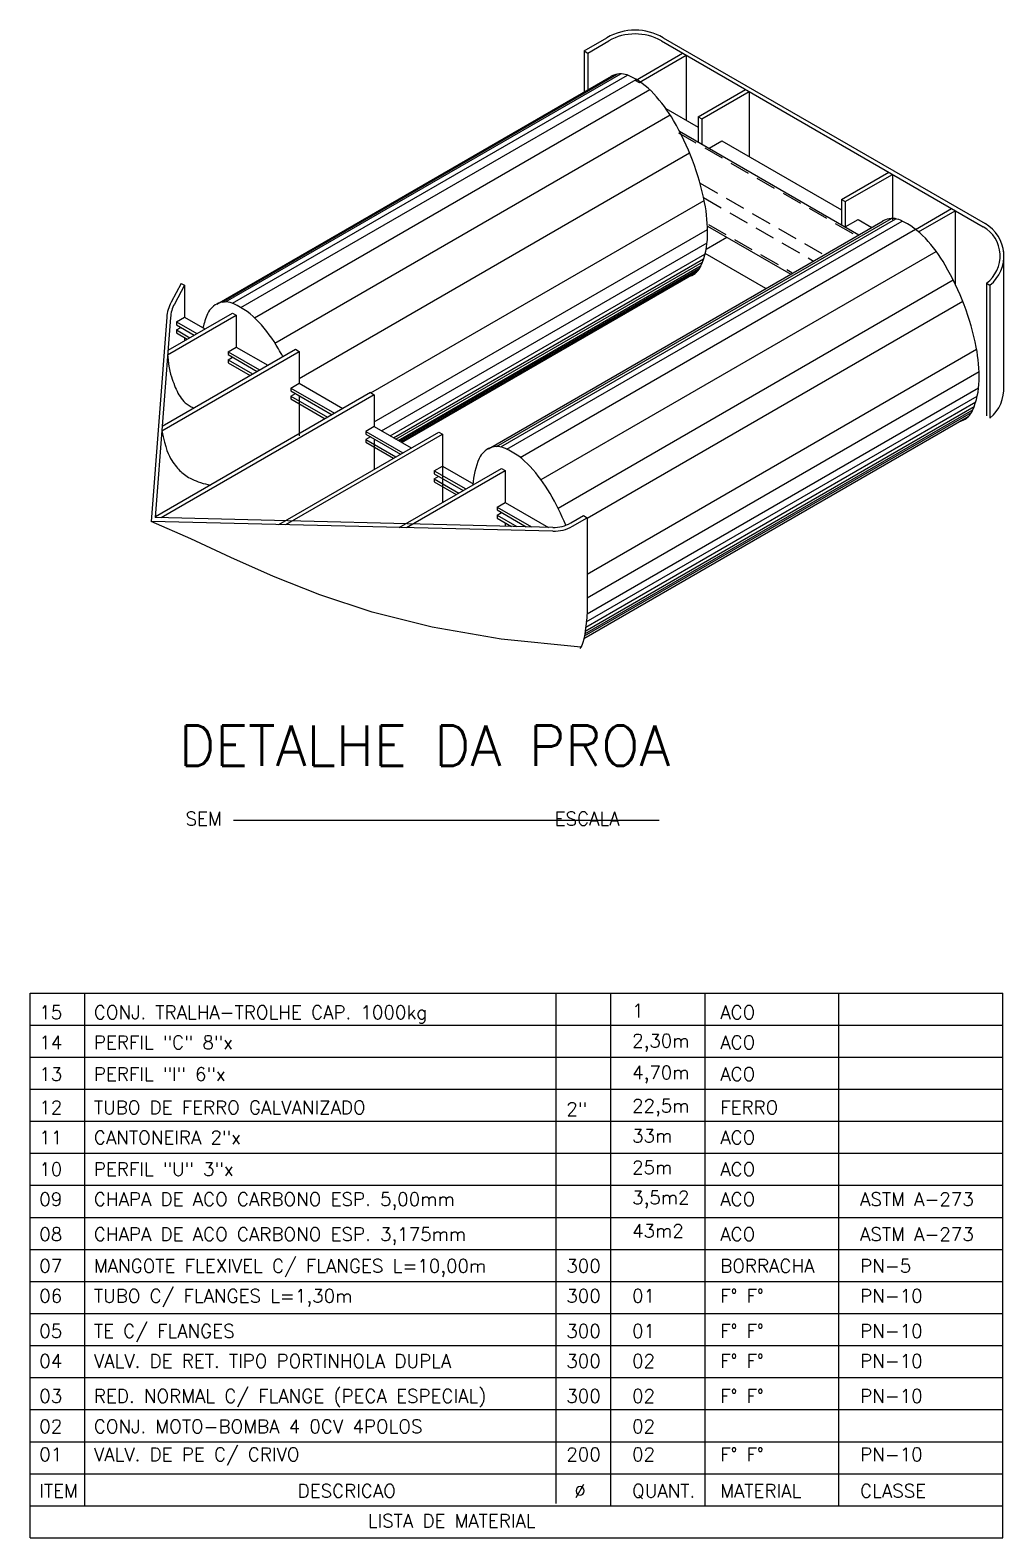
# Model space of a CAD drawing. Extents: x 1474 to 2925, y -572 to 520.
# Drawn here: x 2237 to 2601, y -558 to 4 of the extents above; entities that cross this region are included whole.
import ezdxf

# ---------------------------------------------------------------- set-up
doc = ezdxf.new("R2010")
doc.units = 0
doc.header["$LTSCALE"] = 60
doc.header["$MEASUREMENT"] = 0
doc.linetypes.add('HIDDEN2', pattern=[0.1875, 0.125, -0.0625])
doc.layers.get('0').update_dxf_attribs({"linetype": 'CONTINUOUS'})
doc.styles.add('ROMANS', font='romans', dxfattribs={"height": 5})

msp = doc.modelspace()

# ---------------------------------------------------------------- linework, layer by layer
at = {"color": 3, "linetype": 'Continuous'}
for p, q in [((2443.96, -3.63), (2452.46, 1.28)), ((2445.36, -4.44), (2453.16, 0.06)), ((2472.76, 0.06), (2592.81, -69.25)), ((2473.46, 1.28), (2593.51, -68.04)), ((2443.96, -3.63), (2443.96, -18.96)), ((2443.96, -3.63), (2445.36, -4.44)), ((2445.36, -4.44), (2445.36, -18.15)), ((2463.06, -14.65), (2480.65, -4.5)), ((2464.46, -15.46), (2482.05, -5.3)), ((2482.05, -5.3), (2482.05, -29.53)), ((2306.96, -98.06), (2454.15, -13.08)), ((2463.06, -14.65), (2464.46, -15.46)), ((2486.5, -28.19), (2504.09, -18.03)), ((2487.9, -29), (2505.49, -18.84)), ((2505.49, -18.84), (2505.49, -43.06)), ((2474.41, -25.11), (2486.5, -32.1)), ((2479.53, -33.61), (2546.43, -72.23)), ((2486.5, -28.19), (2487.9, -29)), ((2486.5, -28.19), (2486.5, -37.63)), ((2487.9, -29), (2487.9, -38.44)), ((2490.54, -39.96), (2495.33, -37.19)), ((2495.33, -37.19), (2539.97, -62.97)), ((2539.97, -59.06), (2557.56, -48.9)), ((2541.37, -59.87), (2558.96, -49.71)), ((2558.96, -49.71), (2558.96, -66.63)), ((2539.97, -59.06), (2541.37, -59.87)), ((2539.97, -59.06), (2539.97, -68.5)), ((2541.37, -59.87), (2541.37, -69.31)), ((2408.27, -152), (2555.46, -67.02)), ((2541.37, -69.31), (2546.16, -66.54)), ((2546.16, -66.54), (2551.22, -69.47)), ((2567.56, -70.2), (2581.01, -62.44)), ((2568.73, -71.14), (2582.41, -63.24)), ((2582.41, -63.24), (2582.41, -90.68)), ((2489.95, -68.96), (2521.02, -86.9)), ((2489.45, -77.64), (2497.22, -73.16)), ((2600.47, -130.72), (2600.47, -78.47)), ((2511.71, -92.28), (2489.1, -79.23)), ((2375.85, -149.67), (2485.93, -86.12)), ((2293.72, -90.37), (2289.92, -97.4)), ((2294.95, -91.04), (2291.15, -98.07)), ((2293.72, -90.37), (2294.93, -91.07)), ((2294.93, -91.07), (2294.93, -102.96)), ((2594.03, -90.27), (2594.03, -139.81)), ((2594.03, -90.27), (2595.34, -91.03)), ((2595.34, -91.03), (2595.34, -140.57)), ((2288.28, -102.99), (2282.5, -179.1)), ((2289.67, -103.1), (2284, -177.73)), ((2288.62, -116.98), (2314.21, -102.21)), ((2288.75, -115.29), (2312.81, -101.4)), ((2291.88, -104.72), (2294.93, -102.96)), ((2291.88, -104.72), (2299.47, -109.1)), ((2291.88, -104.72), (2291.88, -105.8)), ((2291.88, -105.8), (2298.53, -109.64)), ((2291.88, -107.73), (2293.55, -106.76)), ((2294.93, -102.96), (2302.52, -107.34)), ((2312.81, -101.4), (2314.21, -102.21)), ((2314.21, -102.21), (2314.21, -114.09)), ((2291.88, -107.73), (2291.88, -108.81)), ((2291.88, -107.73), (2296.87, -110.6)), ((2291.88, -108.81), (2295.93, -111.15)), ((2294.93, -110.57), (2294.93, -111.72)), ((2286.47, -145.29), (2337.66, -115.74)), ((2286.6, -143.6), (2336.26, -114.93)), ((2311.16, -115.85), (2314.21, -114.09)), ((2311.16, -115.85), (2322.91, -122.64)), ((2311.16, -115.85), (2311.16, -116.93)), ((2311.16, -116.93), (2321.98, -123.18)), ((2311.16, -118.86), (2312.83, -117.89)), ((2314.21, -114.09), (2325.97, -120.87)), ((2336.26, -114.93), (2337.66, -115.74)), ((2337.66, -115.74), (2337.66, -127.62)), ((2311.16, -118.86), (2320.31, -124.14)), ((2311.16, -118.86), (2311.16, -119.94)), ((2311.16, -119.94), (2319.37, -124.68)), ((2334.6, -129.38), (2337.66, -127.62)), ((2337.66, -127.62), (2353.95, -137.03)), ((2364.25, -131.09), (2284.03, -177.4)), ((2365.65, -131.9), (2286.16, -177.79)), ((2334.6, -129.38), (2334.6, -130.47)), ((2334.6, -129.38), (2350.9, -138.79)), ((2334.6, -130.47), (2349.97, -139.34)), ((2334.6, -132.39), (2336.27, -131.43)), ((2334.6, -132.39), (2334.6, -133.47)), ((2334.6, -132.39), (2348.3, -140.3)), ((2334.6, -133.47), (2347.36, -140.84)), ((2337.66, -132.23), (2337.66, -147.25)), ((2364.25, -131.09), (2365.65, -131.9)), ((2365.65, -131.9), (2365.65, -143.78)), ((2443.86, -222.84), (2587.24, -140.06)), ((2330.03, -180.27), (2389.73, -145.8)), ((2365.65, -143.78), (2362.59, -145.54)), ((2362.59, -145.54), (2376.38, -153.51)), ((2362.59, -145.54), (2362.59, -146.63)), ((2365.65, -143.78), (2379.44, -151.74)), ((2389.73, -145.8), (2391.13, -146.61)), ((2332.72, -180.33), (2391.13, -146.61)), ((2362.59, -146.63), (2375.45, -154.05)), ((2364.26, -147.59), (2362.59, -148.55)), ((2362.59, -148.55), (2373.78, -155.01)), ((2362.59, -148.55), (2362.59, -149.63)), ((2362.59, -149.63), (2372.84, -155.55)), ((2365.65, -148.39), (2365.65, -159.71)), ((2391.13, -146.61), (2391.13, -172.06)), ((2375, -181.37), (2413.17, -159.34)), ((2377.68, -181.44), (2414.57, -160.15)), ((2388.07, -160.26), (2391.13, -158.49)), ((2388.07, -160.26), (2388.07, -161.34)), ((2388.07, -160.26), (2399.83, -167.04)), ((2388.07, -161.34), (2398.89, -167.58)), ((2388.07, -163.26), (2389.74, -162.3)), ((2391.13, -158.49), (2402.88, -165.28)), ((2413.17, -159.34), (2414.57, -160.15)), ((2414.57, -160.15), (2414.57, -172.03)), ((2388.07, -163.26), (2388.07, -164.34)), ((2388.07, -163.26), (2397.22, -168.54)), ((2388.07, -164.34), (2396.28, -169.09)), ((2411.52, -173.79), (2414.57, -172.03)), ((2411.52, -173.79), (2424.33, -181.19)), ((2411.52, -173.79), (2411.52, -174.87)), ((2414.57, -172.03), (2430.71, -181.35)), ((2432.31, -182.79), (2282.5, -179.1)), ((2432.34, -181.39), (2284, -177.73)), ((2411.52, -174.87), (2422.38, -181.14)), ((2411.52, -176.8), (2413.19, -175.83)), ((2411.52, -176.8), (2418.89, -181.05)), ((2411.52, -176.8), (2411.52, -177.88)), ((2411.52, -177.88), (2416.93, -181.01)), ((2414.57, -179.64), (2414.57, -180.95)), ((2438.95, -179.7), (2443.7, -176.96)), ((2439.65, -180.91), (2445.1, -177.77)), ((2443.7, -176.96), (2445.1, -177.77)), ((2445.1, -177.77), (2445.1, -213)), ((2237.33, -558.21), (2237.33, -355.02)), ((2237.33, -355.02), (2600.18, -355.02)), ((2257.74, -546.26), (2257.74, -355.02)), ((2433.5, -545.45), (2433.5, -355.02)), ((2453.91, -546.26), (2453.91, -355.02)), ((2489.06, -546.26), (2489.06, -355.02)), ((2538.95, -546.26), (2538.95, -355.02)), ((2600.18, -558.21), (2600.18, -355.02)), ((2237.33, -546.26), (2600.18, -546.26)), ((2237.33, -558.21), (2600.18, -558.21))]:
    msp.add_line(p, q, dxfattribs=at)
at = {"color": 6, "linetype": 'Continuous'}
for p, q in [((2308.96, -97.4), (2456.32, -12.32)), ((2310.24, -97.29), (2457.61, -12.2)), ((2312.78, -97.75), (2460.16, -12.66)), ((2315.97, -99.38), (2463.35, -14.29)), ((2321.03, -103.19), (2468.42, -18.1)), ((2328.65, -112.61), (2476.04, -27.52)), ((2337.66, -125.8), (2483.31, -41.71)), ((2364.42, -131.19), (2488.74, -59.41)), ((2411.27, -151.24), (2558.64, -66.15)), ((2412.88, -151.36), (2560.26, -66.27)), ((2415.19, -152.18), (2562.57, -67.09)), ((2365.65, -141.99), (2489.99, -70.2)), ((2420.15, -155.27), (2567.54, -70.18)), ((2368.32, -145.33), (2489.82, -75.18)), ((2427.89, -163.54), (2575.27, -78.45)), ((2371.67, -147.26), (2489.03, -79.5)), ((2372.86, -147.95), (2488.53, -81.17)), ((2373.75, -148.46), (2488.08, -82.45)), ((2374.57, -148.93), (2487.58, -83.68)), ((2375.07, -149.22), (2487.18, -84.5)), ((2375.54, -149.5), (2486.59, -85.39)), ((2434.23, -174.16), (2581.62, -89.07)), ((2445.1, -177.92), (2585.18, -97.04)), ((2445.1, -198.76), (2590.36, -114.89)), ((2445.1, -207.62), (2591.27, -123.22)), ((2445.04, -213.65), (2591.11, -129.31)), ((2444.54, -218.57), (2590.01, -134.58)), ((2444.76, -216.63), (2590.58, -132.44)), ((2444.05, -221.85), (2588.48, -138.47)), ((2444.19, -221.11), (2588.93, -137.55)), ((2444.35, -220.01), (2589.45, -136.23)), ((2313.2, -290.61), (2471.91, -290.61)), ((2237.33, -366.98), (2600.18, -366.98)), ((2237.33, -378.93), (2600.18, -378.93)), ((2237.33, -390.88), (2600.18, -390.88)), ((2237.33, -402.83), (2600.18, -402.83)), ((2237.33, -414.78), (2600.18, -414.78)), ((2237.33, -426.74), (2600.18, -426.74)), ((2237.33, -438.69), (2600.18, -438.69)), ((2237.33, -450.64), (2600.18, -450.64)), ((2237.33, -462.59), (2600.18, -462.59)), ((2237.33, -474.55), (2600.18, -474.55)), ((2237.33, -486.5), (2600.18, -486.5)), ((2237.33, -498.45), (2600.18, -498.45)), ((2237.33, -510.4), (2600.18, -510.4)), ((2237.33, -522.36), (2600.18, -522.36)), ((2237.33, -534.31), (2600.18, -534.31))]:
    msp.add_line(p, q, dxfattribs=at)
at = {"color": 3, "linetype": 'HIDDEN2'}
for p, q in [((2479.18, -34.21), (2546.08, -72.84)), ((2487.19, -52.98), (2533.48, -79.71)), ((2488.52, -58.37), (2529.48, -82.02)), ((2490.3, -68.36), (2521.37, -86.3))]:
    msp.add_line(p, q, dxfattribs=at)
at = {"color": 3, "linetype": 'Continuous'}
for points in [[(2482.81, -87.92, 0.021604), (2483.41, -87.72, 0.202022), (2487.53, -83.8, 0.09759), (2489.99, -72.67, 0.054639), (2488.91, -60.23, 0.041518), (2484.4, -44.46, 0.041518), (2477.34, -29.64, 0.054639), (2469.92, -19.61, 0.09759), (2460.71, -12.89, 0.202022), (2455.03, -12.68, 0.047803), (2453.78, -13.29, 0.09759)], [(2584.12, -141.86, 0.021604), (2584.72, -141.66, 0.202022), (2588.84, -137.75, 0.09759), (2591.3, -126.61, 0.054639), (2590.22, -114.18, 0.041518), (2585.71, -98.4, 0.041518), (2578.65, -83.59, 0.054639), (2571.23, -73.55, 0.09759), (2562.02, -66.83, 0.202022), (2556.34, -66.62, 0.047803), (2555.09, -67.23, 0.09759)], [(2331.57, -117.63, 0.008411), (2329.95, -114.73, 0.054639), (2322.52, -104.69, 0.09759), (2313.31, -97.97, 0.202022), (2307.64, -97.76, 0.202022), (2303.52, -101.68, 0.0469), (2301.8, -106.92, 0.054639)], [(2437.15, -180.56, 0.033554), (2431.26, -168.67, 0.054639), (2423.83, -158.63, 0.09759), (2414.62, -151.91, 0.202022), (2408.95, -151.7, 0.202022), (2404.83, -155.62, 0.087212), (2402.43, -165.54, 0.001917)]]:
    msp.add_lwpolyline(points, format="xyb", dxfattribs=at)
for points in [[(2288.62, -116.98), (2288.79, -118.87), (2288.99, -120.5), (2289.22, -121.91), (2289.47, -123.13), (2289.74, -124.2), (2290.01, -125.15), (2290.3, -126.02), (2290.59, -126.83), (2290.88, -127.62), (2291.18, -128.38), (2291.48, -129.13), (2291.8, -129.86), (2292.13, -130.57), (2292.47, -131.25), (2292.84, -131.92), (2293.24, -132.57), (2293.66, -133.19), (2294.12, -133.79), (2294.64, -134.37), (2295.21, -134.92), (2295.86, -135.45), (2296.59, -135.94), (2297.41, -136.4), (2298.34, -136.82)], [(2286.47, -145.29), (2286.93, -147.61), (2287.4, -149.58), (2287.88, -151.24), (2288.35, -152.63), (2288.81, -153.8), (2289.28, -154.78), (2289.73, -155.62), (2290.18, -156.35), (2290.61, -157.02), (2291.03, -157.64), (2291.45, -158.2), (2291.86, -158.72), (2292.27, -159.21), (2292.68, -159.66), (2293.1, -160.09), (2293.52, -160.5), (2293.94, -160.89), (2294.39, -161.28), (2294.85, -161.65), (2295.34, -162.01), (2295.87, -162.36), (2296.44, -162.71), (2297.05, -163.05), (2297.72, -163.39), (2298.45, -163.72), (2299.23, -164.05), (2300.06, -164.36), (2300.92, -164.66), (2301.81, -164.93), (2302.72, -165.17), (2303.64, -165.38), (2304.56, -165.55)], [(2442.76, -226.06), (2412.96, -223.02), (2387.24, -218.55), (2364.94, -212.96), (2345.43, -206.57), (2328.07, -199.68), (2312.22, -192.6), (2297.24, -185.63), (2282.5, -179.1)], [(2445.1, -213), (2444.8, -216.28), (2444.49, -219), (2444.17, -221.22), (2443.83, -222.99), (2443.49, -224.35), (2443.13, -225.36), (2442.76, -226.06), (2442.39, -226.51)]]:
    msp.add_lwpolyline(points, dxfattribs=at)
for centre, radius, start, end in [((2462.96, -16.91), 21, 60, 120), ((2462.96, -16.91), 19.6, 60, 120), ((2586.51, -80.16), 12.6, 306.6468, 60), ((2586.51, -80.16), 14, 309.0987, 60), ((2302.24, -104.06), 14, 151.618, 175.6544), ((2302.24, -104.06), 12.6, 151.618, 175.6544), ((2586.51, -129.7), 14, 309.0987, 4.153), ((2432.65, -168.79), 12.6, 268.59, 300), ((2432.65, -168.79), 14, 268.59, 300)]:
    msp.add_arc(centre, radius, start, end, dxfattribs=at)

# ---------------------------------------------------------------- texts
at = {"color": 1, "linetype": 'Continuous', "style": 'ROMANS'}
msp.add_text('DETALHE DA PROA', height=15, dxfattribs=at).set_placement((2292.89, -270.25))
at = {"color": 3, "linetype": 'Continuous', "style": 'ROMANS'}
msp.add_text('SEM                                 ESCALA', height=5, dxfattribs=at).set_placement((2295.29, -292.5))
at = {"color": 2, "linetype": 'Continuous', "style": 'ROMANS'}
for s, p in [('15', (2240.73, -364.73)), ('CONJ. TRALHA-TROLHE CAP. 1000kg', (2261.1, -364.73)), ('1', (2461.84, -364.11)), ('ACO', (2494.73, -364.73)), ('14', (2240.73, -375.93)), ('PERFIL "C" 8"x', (2261.1, -375.93)), ('2,30m', (2461.84, -375.31)), ('ACO', (2494.73, -375.93)), ('4,70m', (2461.84, -387.13)), ('13', (2240.73, -387.75)), ('PERFIL "I" 6"x', (2261.1, -387.75)), ('ACO', (2494.73, -387.75)), ('12', (2240.73, -400.19)), ('TUBO DE FERRO GALVANIZADO', (2261.1, -400.19)), ('2"', (2437.31, -400.81)), ('22,5m', (2461.84, -399.57)), ('FERRO', (2494.73, -400.19)), ('11', (2240.73, -411.39)), ('CANTONEIRA 2"x', (2261.1, -411.39)), ('33m', (2461.84, -410.77)), ('ACO', (2494.73, -411.39)), ('10', (2240.73, -423.21)), ('PERFIL "U" 3"x', (2261.1, -423.21)), ('25m', (2461.84, -422.59)), ('ACO', (2494.73, -423.21)), ('09', (2240.73, -434.41)), ('CHAPA DE ACO CARBONO ESP. 5,00mm', (2261.1, -434.41)), ('3,5m2', (2461.84, -433.79)), ('ACO', (2494.73, -434.41)), ('ASTM A-273', (2546.88, -434.41)), ('08', (2240.73, -447.47)), ('CHAPA DE ACO CARBONO ESP. 3,175mm', (2261.1, -447.47)), ('43m2', (2461.84, -446.23)), ('ACO', (2494.73, -447.47)), ('ASTM A-273', (2546.88, -447.47)), ('07', (2240.73, -459.29)), ('MANGOTE FLEXIVEL C/ FLANGES L=10,00m', (2261.1, -459.29)), ('300', (2437.31, -459.29)), ('BORRACHA', (2494.73, -459.29)), ('PN-5', (2546.88, -459.29)), ('06', (2240.73, -470.49)), ('TUBO C/ FLANGES L=1,30m', (2261.1, -470.49)), ('300', (2437.31, -470.49)), ('01', (2461.84, -470.49)), ('F%%D F%%D', (2494.73, -470.49)), ('PN-10', (2546.88, -470.49)), ('TE C/ FLANGES', (2261.1, -483.56)), ('05', (2240.73, -483.56)), ('300', (2437.31, -483.56)), ('01', (2461.84, -483.56)), ('F%%D F%%D', (2494.73, -483.56)), ('PN-10', (2546.88, -483.56)), ('04', (2240.73, -494.75)), ('VALV. DE RET. TIPO PORTINHOLA DUPLA', (2261.1, -494.75)), ('300', (2437.31, -494.75)), ('02', (2461.84, -494.75)), ('F%%D F%%D', (2494.73, -494.75)), ('PN-10', (2546.88, -494.75)), ('03', (2240.73, -507.82)), ('RED. NORMAL C/ FLANGE (PECA ESPECIAL)', (2261.1, -507.82)), ('300', (2437.31, -507.82)), ('02', (2461.84, -507.82)), ('F%%D F%%D', (2494.73, -507.82)), ('PN-10', (2546.88, -507.82)), ('02', (2240.73, -519.14)), ('CONJ. MOTO-BOMBA 4 0CV 4POLOS', (2261.1, -519.14)), ('02', (2461.84, -519.14)), ('01', (2240.73, -529.59)), ('VALV. DE PE C/ CRIVO', (2261.1, -529.59)), ('200', (2437.31, -529.59)), ('02', (2461.84, -529.59)), ('F%%D F%%D', (2494.73, -529.59)), ('PN-10', (2546.88, -529.59)), ('ITEM', (2240.73, -543.19)), ('DESCRICAO', (2337.11, -543.19)), ('%%C', (2440.3, -543.19)), ('QUANT.', (2461.84, -543.19)), ('MATERIAL', (2494.73, -543.19)), ('CLASSE', (2546.88, -543.19)), ('LISTA DE MATERIAL', (2363.27, -554.39))]:
    msp.add_text(s, height=5, dxfattribs=at).set_placement(p)

doc.saveas('drawing.dxf')
